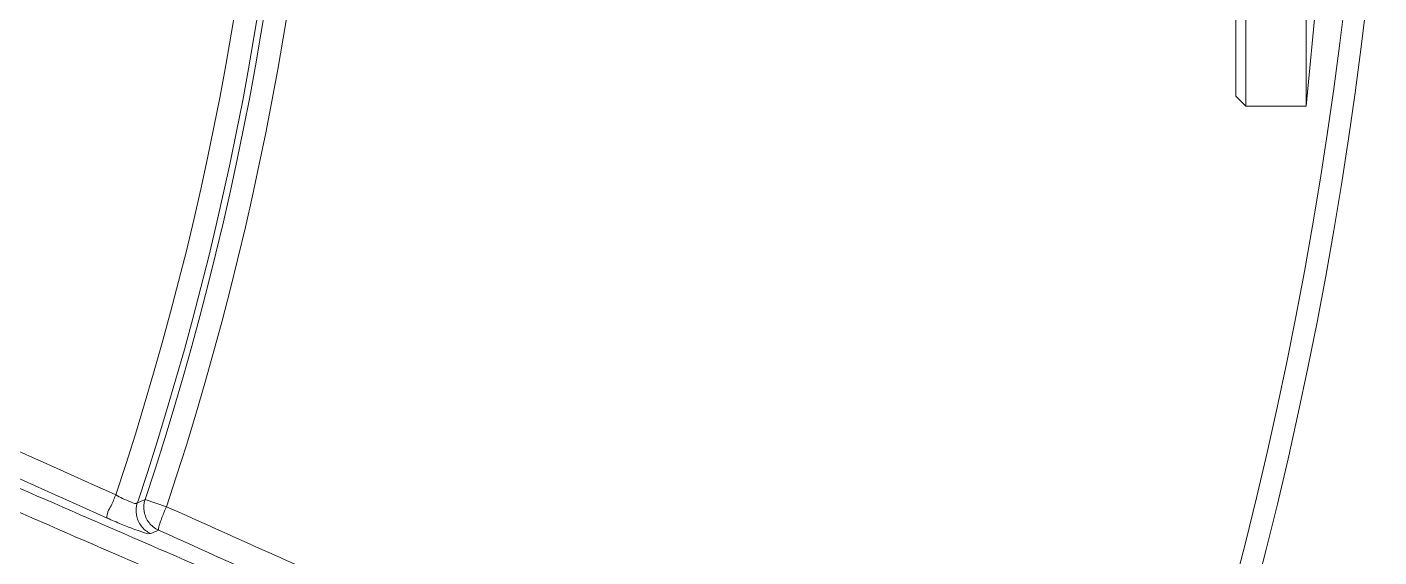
# Model space of a CAD drawing. Header units: metres. Extents: x 1628 to 1845, y 824 to 931.
# Drawn here: x 1708.0821 to 1708.3503, y 879.3659 to 879.471 of the extents above; entities that cross this region are included whole.
import ezdxf

# ---------------------------------------------------------------- set-up
doc = ezdxf.new("R2010")
doc.units = ezdxf.units.M
doc.header["$LTSCALE"] = 0.15
doc.layers.add('hidrosanitário', color=26, linetype='Continuous', lineweight=0)

msp = doc.modelspace()

# ---------------------------------------------------------------- linework, layer by layer
at = {"layer": 'hidrosanitário', "linetype": 'Continuous'}
for p, q in [((1708.32386, 879.4553), (1708.32386, 879.5433)), ((1708.33586, 879.4553), (1708.33586, 879.5433)), ((1708.33586, 879.4553), (1708.33849, 879.48311)), ((1708.32186, 879.4573), (1708.32186, 879.4748)), ((1708.32386, 879.4553), (1708.32186, 879.4573)), ((1708.32386, 879.4553), (1708.33586, 879.4553))]:
    msp.add_line(p, q, dxfattribs=at)
at = {"layer": 'hidrosanitário', "color": 252}
msp.add_line((1708.10978, 879.37587), (1708.10553, 879.37728), dxfattribs=at)
for radius in [0.90615, 0.90588, 0.90411, 0.90269, 0.89582, 0.89514, 0.88421]:
    msp.add_circle((1707.52082, 879.57185), radius, dxfattribs=at)
for radius, start, end in [(0.83257, 340.02554, 20.70895), (0.82826, 340.05236, 20.6829), (0.61624, 341.59455, 19.22532), (0.62072, 341.59455, 19.22532), (0.61042, 341.50716, 19.13403), (0.61499, 341.49082, 19.21444)]:
    msp.add_arc((1707.52082, 879.57185), radius, start, end, dxfattribs=at)
for points, start_tangent, end_tangent in [([(1708.29585, 879.2852), (1708.24276, 879.30864), (1708.18631, 879.33344), (1708.12895, 879.35851), (1708.07365, 879.38253), (1708.01966, 879.40586), (1707.96158, 879.4308), (1707.90536, 879.4548), (1707.85467, 879.47632), (1707.80948, 879.4954)], (-0.914385, 0.404846), (-0.921596, 0.38815)), ([(1708.29519, 879.2807), (1708.24201, 879.30418), (1708.18548, 879.32902), (1708.12804, 879.35411), (1708.07265, 879.37818), (1708.01858, 879.40153), (1707.96041, 879.42651), (1707.90411, 879.45055), (1707.85334, 879.47209), (1707.80809, 879.4912)], (-0.914392, 0.404829), (-0.921621, 0.38809)), ([(1708.09972, 879.37823), (1708.03368, 879.40765), (1707.97125, 879.43509), (1707.91231, 879.46066)], (-0.912391, 0.409319), (-0.918321, 0.395836)), ([(1708.09803, 879.3736), (1708.03202, 879.40302), (1707.96961, 879.43045), (1707.91069, 879.45602)], (-0.912367, 0.409374), (-0.918273, 0.395947)), ([(1707.78098, 879.42575), (1707.82572, 879.40757), (1707.87549, 879.38745), (1707.93025, 879.36545), (1707.98962, 879.34174), (1708.04606, 879.31934), (1708.10264, 879.29703), (1708.16147, 879.27397), (1708.21954, 879.25135), (1708.27425, 879.23016)], (0.926106, -0.377264), (0.93283, -0.360316)), ([(1707.77899, 879.4218), (1707.82367, 879.40364), (1707.87336, 879.38356), (1707.92805, 879.36159), (1707.98733, 879.33792), (1708.04369, 879.31556), (1708.10018, 879.29328), (1708.15893, 879.27026), (1708.21691, 879.24767), (1708.27154, 879.22651)], (0.92613, -0.377203), (0.932837, -0.360298)), ([(1708.09972, 879.37823), (1708.0988, 879.37607), (1708.09803, 879.3736)], (-0.408824, -0.912613), (0.300593, -0.953752)), ([(1708.10399, 879.37662), (1708.10277, 879.37677), (1708.10107, 879.37751), (1708.09972, 879.37823)], (-0.740547, -0.672004), (-0.868412, 0.495844)), ([(1708.10399, 879.37662), (1708.10382, 879.37424), (1708.10477, 879.37204), (1708.10663, 879.37054)], (-0.310973, -0.950419), (0.906405, -0.42241)), ([(1708.10553, 879.37728), (1708.10399, 879.37662)], (-0.918659, -0.395052), (-0.919004, -0.394249)), ([(1708.10553, 879.37728), (1708.10536, 879.3749), (1708.10631, 879.37271), (1708.10817, 879.37121)], (-0.305071, -0.952329), (0.908637, -0.417587)), ([(1708.10978, 879.37587), (1708.10888, 879.37371), (1708.10817, 879.37121)], (-0.45514, -0.89042), (-0.064849, -0.997895)), ([(1708.29938, 879.28928), (1708.23639, 879.31843), (1708.17314, 879.34731), (1708.10978, 879.37587)], (-0.906504, 0.422197), (-0.912723, 0.408579)), ([(1708.10663, 879.37054), (1708.10504, 879.37083), (1708.10328, 879.37143), (1708.10211, 879.37188), (1708.1008, 879.3724), (1708.09943, 879.37299), (1708.09803, 879.3736)], (-0.917304, -0.398188), (-0.912361, 0.409387)), ([(1708.10817, 879.37121), (1708.10663, 879.37054)], (-0.917009, -0.398866), (-0.917354, -0.398072)), ([(1708.2977, 879.28464), (1708.23473, 879.31379), (1708.17151, 879.34266), (1708.10817, 879.37121)], (-0.906484, 0.42224), (-0.912693, 0.408646))]:
    msp.add_spline(points, degree=3, dxfattribs=dict(at, start_tangent=start_tangent, end_tangent=end_tangent))

doc.saveas('drawing.dxf')
